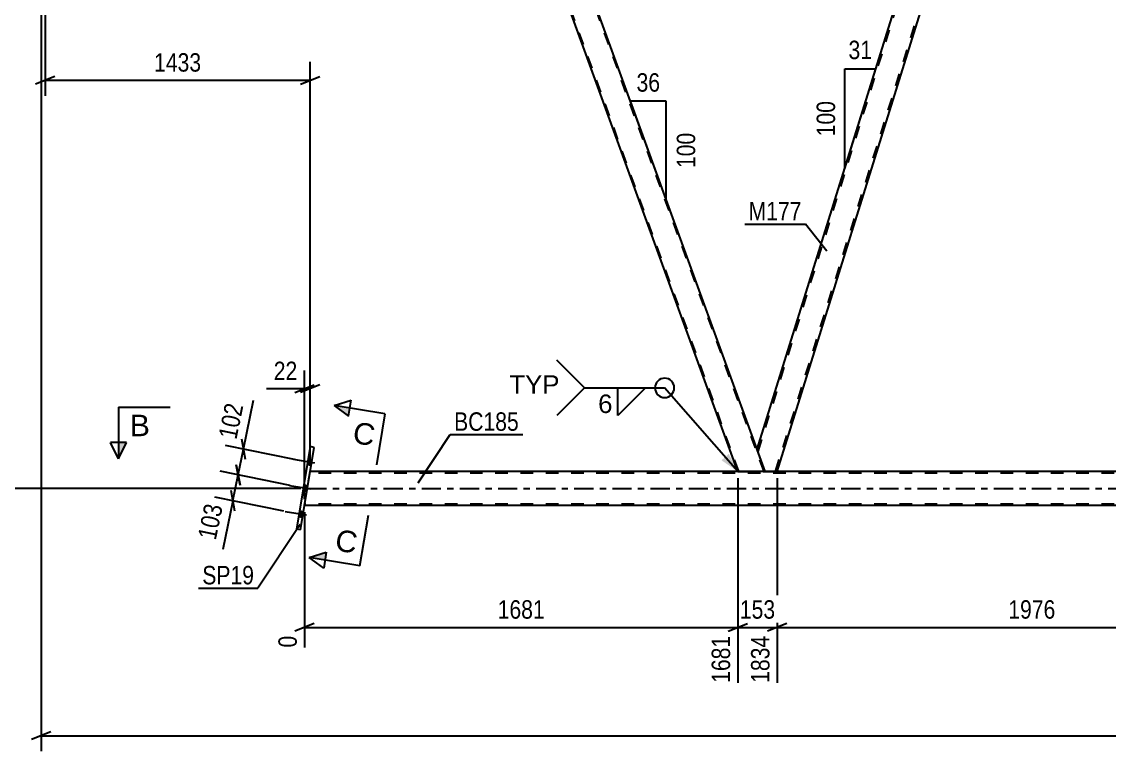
# Model space of a CAD drawing. Header units: millimetres. Extents: x -89 to 752, y -423 to 171.
# Drawn here: x -3.6 to 165.1, y -166.6 to -53.4 of the extents above; entities that cross this region are included whole.
import ezdxf

# ---------------------------------------------------------------- set-up
doc = ezdxf.new("R2010")
doc.units = ezdxf.units.MM
doc.linetypes.add('DXK_LINE_DOT2', pattern=[3.9198, 1.9599, -1.9599])
doc.linetypes.add('DXK_LINE_DOT3', pattern=[5.9187, 2.979, -0.9799, 0.9799, -0.9799])
doc.styles.add('Arial', font='ARIAL.TTF', dxfattribs={"height": 0.2})
doc.styles.add('Arial Narrow', font='ARIALN.TTF', dxfattribs={"height": 0.2})

# ---------------------------------------------------------------- blocks, each defined once
blk = doc.blocks.new('Bolt-814409316-3595 - 3409')
at = {"linetype": 'Continuous'}
for points in [[(40.79, -121.28), (40.65, -122.14), (41.28, -122.25), (41.42, -121.38)], [(40.79, -121.28), (40.65, -122.14), (41.28, -122.25), (41.42, -121.38)], [(40.79, -121.28), (40.65, -122.14), (41.28, -122.25), (41.42, -121.38)], [(40.12, -125.32), (39.98, -126.19), (40.61, -126.29), (40.76, -125.43)], [(40.12, -125.32), (39.98, -126.19), (40.61, -126.29), (40.76, -125.43)], [(39.46, -129.37), (39.32, -130.24), (39.95, -130.34), (40.09, -129.47)], [(39.46, -129.37), (39.32, -130.24), (39.95, -130.34), (40.09, -129.47)], [(39.46, -129.37), (39.32, -130.24), (39.95, -130.34), (40.09, -129.47)]]:
    blk.add_hatch(color=1, dxfattribs=at).paths.add_polyline_path(points)
at = {"color": 1, "linetype": 'Continuous'}
for p, q in [((41.86, -121.9), (38.59, -121.36)), ((41.86, -121.9), (38.59, -121.36)), ((41.86, -121.9), (38.59, -121.36)), ((41.42, -121.38), (40.79, -121.28)), ((41.42, -121.38), (40.79, -121.28)), ((41.42, -121.38), (40.79, -121.28)), ((41.28, -122.25), (40.65, -122.14)), ((41.28, -122.25), (40.65, -122.14)), ((41.28, -122.25), (40.65, -122.14)), ((41.2, -125.94), (37.92, -125.41)), ((41.2, -125.94), (37.92, -125.41)), ((40.61, -126.29), (39.98, -126.19)), ((40.61, -126.29), (39.98, -126.19)), ((40.76, -125.43), (40.12, -125.32)), ((40.76, -125.43), (40.12, -125.32)), ((40.53, -129.99), (37.26, -129.45)), ((40.53, -129.99), (37.26, -129.45)), ((40.53, -129.99), (37.26, -129.45)), ((40.09, -129.47), (39.46, -129.37)), ((40.09, -129.47), (39.46, -129.37)), ((40.09, -129.47), (39.46, -129.37)), ((39.95, -130.34), (39.32, -130.24)), ((39.95, -130.34), (39.32, -130.24)), ((39.95, -130.34), (39.32, -130.24))]:
    blk.add_line(p, q, dxfattribs=at)
blk = doc.blocks.new('Part-814409316-3682 - 3409')
at = {"color": 7, "linetype": 'DXK_LINE_DOT2'}
for p, q in [((40.25, -128.5), (41.12, -123.22)), ((644.1, -123.46), (41.08, -123.46)), ((644.1, -128.26), (40.29, -128.26))]:
    blk.add_line(p, q, dxfattribs=at)
at = {"color": 2, "linetype": 'Continuous'}
for p, q in [((188.17, -123.22), (41.12, -123.22)), ((188.17, -128.5), (40.25, -128.5))]:
    blk.add_line(p, q, dxfattribs=at)
at = {"color": 7, "linetype": 'DXK_LINE_DOT3'}
blk.add_line((40.68, -125.86), (644.1, -125.86), dxfattribs=at)
blk = doc.blocks.new('Part-814409316-3695 - 3409')
at = {"color": 2, "linetype": 'Continuous'}
for p, q in [((110.49, -119.75), (147.19, -2)), ((148.51, -2), (147.19, -2)), ((150.04, -6.2), (148.51, -2)), ((113.6, -123.22), (150.06, -6.25)), ((111.75, -123.22), (110.51, -119.8))]:
    blk.add_line(p, q, dxfattribs=at)
at = {"color": 7, "linetype": 'DXK_LINE_DOT2'}
for p, q in [((110.62, -120.12), (147.44, -2)), ((113.34, -123.22), (149.92, -5.88)), ((150.06, -6.25), (150.04, -6.2)), ((150.06, -6.25), (150.04, -6.2)), ((110.51, -119.8), (110.49, -119.75)), ((111.75, -123.22), (113.6, -123.22))]:
    blk.add_line(p, q, dxfattribs=at)
blk = doc.blocks.new('Part-814409316-3700 - 3409')
at = {"color": 7, "linetype": 'DXK_LINE_DOT3'}
blk.add_line((198.18, -132.62), (147.22, 7.4), dxfattribs=at)
at = {"color": 2, "linetype": 'Continuous'}
for p, q in [((152.77, -2), (148.51, -2)), ((195.13, -118.4), (152.77, -2)), ((190.88, -118.4), (150.04, -6.2))]:
    blk.add_line(p, q, dxfattribs=at)
at = {"color": 7, "linetype": 'DXK_LINE_DOT2'}
for p, q in [((148.51, -2), (150.04, -6.2)), ((192.8, -123.22), (148.68, -2)), ((196.72, -123.22), (152.59, -2)), ((192.63, -123.22), (190.88, -118.4)), ((196.89, -123.22), (195.13, -118.4)), ((196.89, -123.22), (192.63, -123.22))]:
    blk.add_line(p, q, dxfattribs=at)
blk = doc.blocks.new('Part-814409316-3727 - 3409')
at = {"color": 2, "linetype": 'Continuous'}
for p, q in [((41.11, -119.34), (39, -132.17)), ((39.63, -132.27), (41.74, -119.45)), ((41.74, -119.45), (41.11, -119.34)), ((39.63, -132.27), (39, -132.17))]:
    blk.add_line(p, q, dxfattribs=at)
blk = doc.blocks.new('Part-814409316-3763 - 3409')
at = {"color": 7, "linetype": 'DXK_LINE_DOT2'}
for p, q in [((63.37, -2), (63.4, -2)), ((67.36, -2), (63.37, -2)), ((63.37, -2), (63.52, -2.4)), ((107.66, -123.22), (63.54, -2)), ((111.58, -123.22), (67.46, -2)), ((111.75, -123.22), (110.51, -119.8)), ((107.49, -123.22), (111.75, -123.22))]:
    blk.add_line(p, q, dxfattribs=at)
at = {"color": 2, "linetype": 'Continuous'}
for p, q in [((107.49, -123.22), (63.52, -2.4)), ((67.63, -2), (67.36, -2)), ((110.51, -119.8), (67.63, -2))]:
    blk.add_line(p, q, dxfattribs=at)
blk = doc.blocks.new('StraightDimension-814409316-4640 - 3409')
at = {"color": 7, "linetype": 'Continuous'}
for p, q in [((-0.64, -7.5), (-0.64, -166.63)), ((0.86, -163.63), (-2.14, -164.83)), ((-0.64, -164.23), (654.96, -164.23))]:
    blk.add_line(p, q, dxfattribs=at)
blk = doc.blocks.new('AngleDimension-814409316-4001 - 3409')
at = {"color": 7, "linetype": 'Continuous'}
for p, q in [((124.08, -60.68), (128.9, -60.68)), ((124.08, -76.15), (128.9, -60.68)), ((124.08, -76.15), (124.08, -60.68)), ((124.49, -74.83), (128.9, -60.68))]:
    blk.add_line(p, q, dxfattribs=at)
at = {"color": 0}
for points in [[(128.92, -59.78), (128.92, -55.58), (124.06, -55.58), (124.06, -59.78)], [(123.18, -65.07), (118.98, -65.07), (118.98, -71.76), (123.18, -71.76)]]:
    blk.add_wipeout(points, dxfattribs=at)
at = {"color": 3, "style": 'Arial Narrow'}
blk.add_text('31', height=2.863, dxfattribs=at).set_placement((124.66, -59.18))
blk.add_text('100', height=2.863, rotation=90.0002, dxfattribs=at).set_placement((122.58, -71.16))
blk = doc.blocks.new('AngleDimension-814409316-4015 - 3409')
at = {"color": 7, "linetype": 'Continuous'}
for p, q in [((93.12, -72.03), (90.83, -65.73)), ((96.37, -65.73), (90.83, -65.73)), ((96.37, -80.96), (90.83, -65.73)), ((96.37, -80.96), (96.37, -65.73))]:
    blk.add_line(p, q, dxfattribs=at)
at = {"color": 0}
for points in [[(96.03, -64.83), (96.03, -60.63), (91.17, -60.63), (91.17, -64.83)], [(101.47, -70), (97.27, -70), (97.27, -76.69), (101.47, -76.69)]]:
    blk.add_wipeout(points, dxfattribs=at)
at = {"color": 3, "style": 'Arial Narrow'}
blk.add_text('36', height=2.863, dxfattribs=at).set_placement((91.77, -64.23))
blk.add_text('100', height=2.863, rotation=90.0002, dxfattribs=at).set_placement((100.87, -76.09))
blk = doc.blocks.new('StraightDimension-814409316-13889 - 3409')
at = {"color": 7, "linetype": 'Continuous'}
for p, q in [((113.6, -124.22), (113.6, -156.01)), ((192.63, -124.22), (192.63, -156.01)), ((115.1, -146.8), (112.1, -148)), ((191.13, -148), (194.13, -146.8)), ((113.6, -147.4), (192.63, -147.4))]:
    blk.add_line(p, q, dxfattribs=at)
at = {"color": 0}
blk.add_wipeout([(157.37, -146.65), (157.37, -142.45), (148.86, -142.45), (148.86, -146.65)], dxfattribs=at)
at = {"color": 0, "linetype": 'Continuous'}
blk.add_wipeout([(192.03, -148.1), (187.83, -148.1), (187.83, -156.61), (192.03, -156.61)], dxfattribs=at)
at = {"color": 3, "style": 'Arial Narrow'}
blk.add_text('1976', height=2.863, dxfattribs=at).set_placement((149.46, -146.05))
at = {"color": 3, "linetype": 'Continuous', "style": 'Arial Narrow'}
blk.add_text('3809', height=2.863, rotation=90.0002, dxfattribs=at).set_placement((191.43, -156.01))
blk = doc.blocks.new('StraightDimension-814409316-13890 - 3409')
at = {"color": 7, "linetype": 'Continuous'}
for p, q in [((107.49, -124.22), (107.49, -156.01)), ((113.6, -124.22), (113.6, -156.01)), ((105.99, -148), (108.99, -146.8)), ((115.1, -146.8), (112.1, -148)), ((107.49, -147.4), (113.6, -147.4))]:
    blk.add_line(p, q, dxfattribs=at)
at = {"color": 0}
blk.add_wipeout([(113.89, -146.65), (113.89, -142.45), (107.2, -142.45), (107.2, -146.65)], dxfattribs=at)
at = {"color": 0, "linetype": 'Continuous'}
blk.add_wipeout([(113, -148.1), (108.8, -148.1), (108.8, -156.61), (113, -156.61)], dxfattribs=at)
at = {"color": 3, "style": 'Arial Narrow'}
blk.add_text('153', height=2.863, dxfattribs=at).set_placement((107.8, -146.05))
at = {"color": 3, "linetype": 'Continuous', "style": 'Arial Narrow'}
blk.add_text('1834', height=2.863, rotation=90.0002, dxfattribs=at).set_placement((112.4, -156.01))
blk = doc.blocks.new('StraightDimension-814409316-13891 - 3409')
at = {"color": 7, "linetype": 'Continuous'}
for p, q in [((107.49, -124.22), (107.49, -156.01)), ((40.25, -129.5), (40.25, -150.53)), ((41.75, -146.8), (38.75, -148)), ((105.99, -148), (108.99, -146.8)), ((40.25, -147.4), (107.49, -147.4))]:
    blk.add_line(p, q, dxfattribs=at)
at = {"color": 0}
blk.add_wipeout([(78.13, -146.65), (78.13, -142.45), (69.62, -142.45), (69.62, -146.65)], dxfattribs=at)
at = {"color": 0, "linetype": 'Continuous'}
for points in [[(39.65, -148.1), (35.45, -148.1), (35.45, -151.13), (39.65, -151.13)], [(106.89, -148.1), (102.69, -148.1), (102.69, -156.61), (106.89, -156.61)]]:
    blk.add_wipeout(points, dxfattribs=at)
at = {"color": 3, "style": 'Arial Narrow'}
blk.add_text('1681', height=2.863, dxfattribs=at).set_placement((70.22, -146.05))
at = {"color": 3, "linetype": 'Continuous', "style": 'Arial Narrow'}
for s, height, p in [('0', 2.86, (39.05, -150.53)), ('1681', 2.863, (106.29, -156.01))]:
    blk.add_text(s, height=height, rotation=90.0002, dxfattribs=at).set_placement(p)
blk = doc.blocks.new('StraightDimension-814409316-17035 - 3409')
at = {"color": 7, "linetype": 'Continuous'}
for p, q in [((0, -3), (0, -64.87)), ((41.12, -122.22), (41.12, -59.62)), ((1.5, -61.87), (-1.5, -63.07)), ((39.62, -63.07), (42.62, -61.87)), ((0, -62.47), (41.12, -62.47))]:
    blk.add_line(p, q, dxfattribs=at)
at = {"color": 0}
blk.add_wipeout([(24.82, -61.72), (24.82, -57.52), (16.3, -57.52), (16.3, -61.72)], dxfattribs=at)
at = {"color": 3, "style": 'Arial Narrow'}
blk.add_text('1433', height=2.863, dxfattribs=at).set_placement((16.9, -61.12))
blk = doc.blocks.new('StraightDimension-814409316-17053 - 3409')
at = {"color": 7, "linetype": 'Continuous'}
for p, q in [((40.25, -127.5), (40.25, -107.51)), ((41.12, -122.22), (41.12, -107.51)), ((38.75, -110.96), (41.75, -109.76)), ((42.62, -109.76), (39.62, -110.96)), ((40.25, -110.36), (41.12, -110.36))]:
    blk.add_line(p, q, dxfattribs=at)
at = {"color": 0}
blk.add_wipeout([(39.73, -109.61), (39.73, -105.41), (34.87, -105.41), (34.87, -109.61)], dxfattribs=at)
at = {"color": 7, "linetype": 'Continuous'}
blk.add_line((40.25, -110.36), (34.35, -110.36), dxfattribs=at)
blk.add_line((40.25, -110.36), (34.35, -110.36), dxfattribs=at)
at = {"color": 3, "style": 'Arial Narrow'}
blk.add_text('22', height=2.863, dxfattribs=at).set_placement((35.47, -109.01))
blk = doc.blocks.new('StraightDimension-814409316-17071 - 3409')
at = {"color": 7, "linetype": 'Continuous'}
for p, q in [((-1, 0), (-43.78, 0)), ((-40.33, -1.5), (-41.53, 1.5)), ((-40.93, -125.86), (-40.93, 0)), ((-41.53, -124.36), (-40.33, -127.36)), ((39.68, -125.86), (-43.78, -125.86))]:
    blk.add_line(p, q, dxfattribs=at)
at = {"color": 0}
blk.add_wipeout([(-41.68, -58.67), (-45.88, -58.67), (-45.88, -67.19), (-41.68, -67.19)], dxfattribs=at)
at = {"color": 3, "style": 'Arial Narrow'}
blk.add_text('3147', height=2.863, rotation=90.0002, dxfattribs=at).set_placement((-42.28, -66.59))
blk = doc.blocks.new('StraightDimension-814409316-18215 - 3409')
at = {"color": 7, "linetype": 'Continuous'}
for p, q in [((30.48, -118.13), (31.06, -121.31)), ((38.68, -121.34), (27.98, -119.14)), ((29.95, -123.73), (30.77, -119.72)), ((38.01, -125.38), (27.16, -123.16)), ((30.24, -125.32), (29.66, -122.14))]:
    blk.add_line(p, q, dxfattribs=at)
at = {"color": 0}
blk.add_wipeout([(31.48, -112.5), (27.37, -111.66), (26.03, -118.21), (30.14, -119.05)], dxfattribs=at)
at = {"color": 7, "linetype": 'Continuous'}
blk.add_line((30.77, -119.72), (32.32, -112.14), dxfattribs=at)
blk.add_line((30.77, -119.72), (32.32, -112.14), dxfattribs=at)
at = {"color": 3, "style": 'Arial Narrow'}
blk.add_text('102', height=2.863, rotation=78.415, dxfattribs=at).set_placement((29.67, -118.34))
blk = doc.blocks.new('StraightDimension-814409316-18216 - 3409')
at = {"color": 7, "linetype": 'Continuous'}
for p, q in [((38.01, -125.38), (27.16, -123.16)), ((29.66, -122.14), (30.24, -125.32)), ((29.12, -127.75), (29.95, -123.73)), ((29.41, -129.34), (28.84, -126.16)), ((37.03, -129.38), (26.33, -127.18))]:
    blk.add_line(p, q, dxfattribs=at)
at = {"color": 0}
blk.add_wipeout([(28.28, -128.12), (24.17, -127.28), (22.83, -133.82), (26.94, -134.67)], dxfattribs=at)
at = {"color": 7, "linetype": 'Continuous'}
blk.add_line((29.12, -127.75), (27.57, -135.33), dxfattribs=at)
blk.add_line((29.12, -127.75), (27.57, -135.33), dxfattribs=at)
at = {"color": 3, "style": 'Arial Narrow'}
blk.add_text('103', height=2.863, rotation=78.415, dxfattribs=at).set_placement((26.47, -133.96))
blk = doc.blocks.new('SectionMark-814409316-17520 - 3409')
at = {"linetype": 'Continuous'}
blk.add_hatch(color=6, dxfattribs=at).paths.add_polyline_path([(43.63, -135.73), (43.42, -136.96), (40.96, -136.56)])
at = {"color": 6, "linetype": 'Continuous'}
for p, q in [((44.83, -112.96), (47.5, -112.13)), ((52.72, -114.25), (44.83, -112.96)), ((40.96, -136.56), (43.63, -135.73)), ((43.22, -138.2), (40.96, -136.56)), ((43.63, -135.73), (43.22, -138.2))]:
    blk.add_line(p, q, dxfattribs=at)
at = {"color": 0, "linetype": 'Continuous'}
for points in [[(50.89, -119.27), (51.45, -115.82), (48.13, -115.27), (47.56, -118.73)], [(48.15, -135.96), (48.71, -132.51), (45.39, -131.96), (44.82, -135.42)]]:
    blk.add_wipeout(points, dxfattribs=at)
at = {"linetype": 'Continuous'}
blk.add_hatch(color=6, dxfattribs=at).paths.add_polyline_path([(47.29, -113.36), (47.09, -114.6), (44.83, -112.96)])
at = {"color": 6, "linetype": 'Continuous'}
for p, q in [((44.83, -112.96), (47.09, -114.6)), ((47.09, -114.6), (47.5, -112.13)), ((52.72, -114.25), (51.43, -122.15)), ((48.85, -137.85), (50.15, -129.96)), ((48.85, -137.85), (40.96, -136.56))]:
    blk.add_line(p, q, dxfattribs=at)
at = {"color": 3, "linetype": 'Continuous', "style": 'Arial'}
for p in [(47.56, -118.73), (44.82, -135.42)]:
    blk.add_text('C', height=3.34, rotation=-9.3163, dxfattribs=at).set_placement(p)
blk = doc.blocks.new('Mark-814409316-3691 - 3409')
at = {"color": 0}
blk.add_wipeout([(117.39, -84.21), (117.39, -81.21), (109.16, -81.21), (109.16, -84.21)], dxfattribs=at)
blk.add_wipeout([(117.39, -84.21), (117.39, -81.21), (109.16, -81.21), (109.16, -84.21)], dxfattribs=at)
at = {"color": 30, "linetype": 'Continuous'}
for p in [(108.56, -84.81), (121.28, -89)]:
    blk.add_line(p, (117.99, -84.81), dxfattribs=at)
at = {"color": 3, "style": 'Arial Narrow'}
blk.add_text('M177', height=2.863, dxfattribs=at).set_placement((109.16, -84.21))
blk = doc.blocks.new('Mark-814409316-3678 - 3409')
at = {"color": 0}
blk.add_wipeout([(73.51, -116.88), (73.51, -113.88), (63.46, -113.88), (63.46, -116.88)], dxfattribs=at)
blk.add_wipeout([(73.51, -116.88), (73.51, -113.88), (63.46, -113.88), (63.46, -116.88)], dxfattribs=at)
at = {"color": 30, "linetype": 'Continuous'}
for p, q in [((57.86, -124.94), (62.86, -117.48)), ((62.86, -117.48), (74.11, -117.48))]:
    blk.add_line(p, q, dxfattribs=at)
at = {"color": 3, "style": 'Arial Narrow'}
blk.add_text('BC185', height=2.863, dxfattribs=at).set_placement((63.46, -116.88))
blk = doc.blocks.new('Mark-814409316-3723 - 3409')
at = {"color": 0}
blk.add_wipeout([(32.42, -140.72), (32.42, -137.72), (24.38, -137.72), (24.38, -140.72)], dxfattribs=at)
blk.add_wipeout([(32.42, -140.72), (32.42, -137.72), (24.38, -137.72), (24.38, -140.72)], dxfattribs=at)
at = {"color": 30, "linetype": 'Continuous'}
for p in [(39.58, -131.42), (23.78, -141.32)]:
    blk.add_line(p, (33.02, -141.32), dxfattribs=at)
at = {"color": 3, "style": 'Arial Narrow'}
blk.add_text('SP19', height=2.863, dxfattribs=at).set_placement((24.38, -140.72))
blk = doc.blocks.new('SectionMark-814409316-5125 - 3409')
at = {"linetype": 'Continuous'}
blk.add_hatch(color=6, dxfattribs=at).paths.add_polyline_path([(11.39, -118.72), (12.64, -118.72), (11.39, -121.22)])
at = {"color": 6, "linetype": 'Continuous'}
for p, q in [((11.39, -113.22), (19.39, -113.22)), ((11.39, -113.22), (11.39, -121.22)), ((11.39, -121.22), (10.14, -118.72)), ((12.64, -118.72), (10.14, -118.72)), ((11.39, -121.22), (12.64, -118.72))]:
    blk.add_line(p, q, dxfattribs=at)
at = {"color": 0, "linetype": 'Continuous'}
blk.add_wipeout([(16.25, -117.72), (16.25, -114.22), (13.14, -114.22), (13.14, -117.72)], dxfattribs=at)
at = {"color": 3, "linetype": 'Continuous', "style": 'Arial'}
blk.add_text('B', height=3.34, dxfattribs=at).set_placement((13.14, -117.72))
blk = doc.blocks.new('WeldMark-814409316-5137 - 3409')
at = {"linetype": 'Continuous'}
blk.add_hatch(color=30, dxfattribs=at).paths.add_polyline_path([(106.08, -120.47), (107.49, -123.22), (104.96, -121.46)])
at = {"color": 3, "linetype": 'Continuous'}
for q in [(79.42, -105.93), (79.42, -114.51)]:
    blk.add_line((83.71, -110.22), q, dxfattribs=at)
at = {"color": 30, "linetype": 'Continuous'}
blk.add_line((107.49, -123.22), (96.13, -110.22), dxfattribs=at)
at = {"color": 3, "linetype": 'Continuous'}
for start, end in [(90, 270), (270, 90)]:
    blk.add_arc((96.13, -110.22), 1.5, start, end, dxfattribs=at)
at = {"color": 0}
blk.add_wipeout([(88.23, -114.32), (88.23, -110.92), (85.61, -110.92), (85.61, -114.32)], dxfattribs=at)
at = {"color": 30, "linetype": 'Continuous'}
blk.add_line((83.71, -110.22), (96.13, -110.22), dxfattribs=at)
at = {"color": 3, "linetype": 'Continuous'}
for p, q in [((88.89, -110.22), (93.17, -110.22)), ((93.17, -110.22), (88.89, -114.51)), ((88.89, -114.51), (88.89, -110.22))]:
    blk.add_line(p, q, dxfattribs=at)
at = {"color": 3, "style": 'Arial'}
blk.add_text('6', height=2.87, dxfattribs=at).set_placement((85.81, -114.12))
at = {"color": 0, "linetype": 'Continuous'}
blk.add_wipeout([(79.81, -111.12), (79.81, -108.12), (72.03, -108.12), (72.03, -111.12)], dxfattribs=at)
blk.add_wipeout([(79.81, -111.12), (79.81, -108.12), (72.03, -108.12), (72.03, -111.12)], dxfattribs=at)
at = {"color": 3, "linetype": 'Continuous', "style": 'Arial'}
blk.add_text('TYP', height=2.865, dxfattribs=at).set_placement((72.03, -111.12))

msp = doc.modelspace()

# ---------------------------------------------------------------- block references
for name in ['Part-814409316-3700 - 3409', 'Part-814409316-3763 - 3409', 'Part-814409316-3695 - 3409', 'Part-814409316-3727 - 3409', 'Bolt-814409316-3595 - 3409', 'Part-814409316-3682 - 3409']:
    msp.add_blockref(name, (0, 0))

# ---------------------------------------------------------------- next in the draw order: block references
msp.add_blockref('StraightDimension-814409316-4640 - 3409', (0, 0))

# ---------------------------------------------------------------- next in the draw order: block references
for name in ['StraightDimension-814409316-17035 - 3409', 'AngleDimension-814409316-4001 - 3409', 'AngleDimension-814409316-4015 - 3409', 'Mark-814409316-3691 - 3409', 'StraightDimension-814409316-13889 - 3409']:
    msp.add_blockref(name, (0, 0))

# ---------------------------------------------------------------- next in the draw order: block references
msp.add_blockref('StraightDimension-814409316-13890 - 3409', (0, 0))

# ---------------------------------------------------------------- next in the draw order: block references
msp.add_blockref('StraightDimension-814409316-13891 - 3409', (0, 0))

# ---------------------------------------------------------------- next in the draw order: block references
for name in ['StraightDimension-814409316-17053 - 3409', 'Mark-814409316-3678 - 3409']:
    msp.add_blockref(name, (0, 0))

# ---------------------------------------------------------------- next in the draw order: block references
for name in ['StraightDimension-814409316-17071 - 3409', 'SectionMark-814409316-17520 - 3409']:
    msp.add_blockref(name, (0, 0))

# ---------------------------------------------------------------- next in the draw order: block references
msp.add_blockref('StraightDimension-814409316-18215 - 3409', (0, 0))

# ---------------------------------------------------------------- next in the draw order: block references
for name in ['SectionMark-814409316-5125 - 3409', 'StraightDimension-814409316-18216 - 3409']:
    msp.add_blockref(name, (0, 0))

# ---------------------------------------------------------------- next in the draw order: block references
for name in ['WeldMark-814409316-5137 - 3409', 'Mark-814409316-3723 - 3409']:
    msp.add_blockref(name, (0, 0))

doc.saveas('drawing.dxf')
